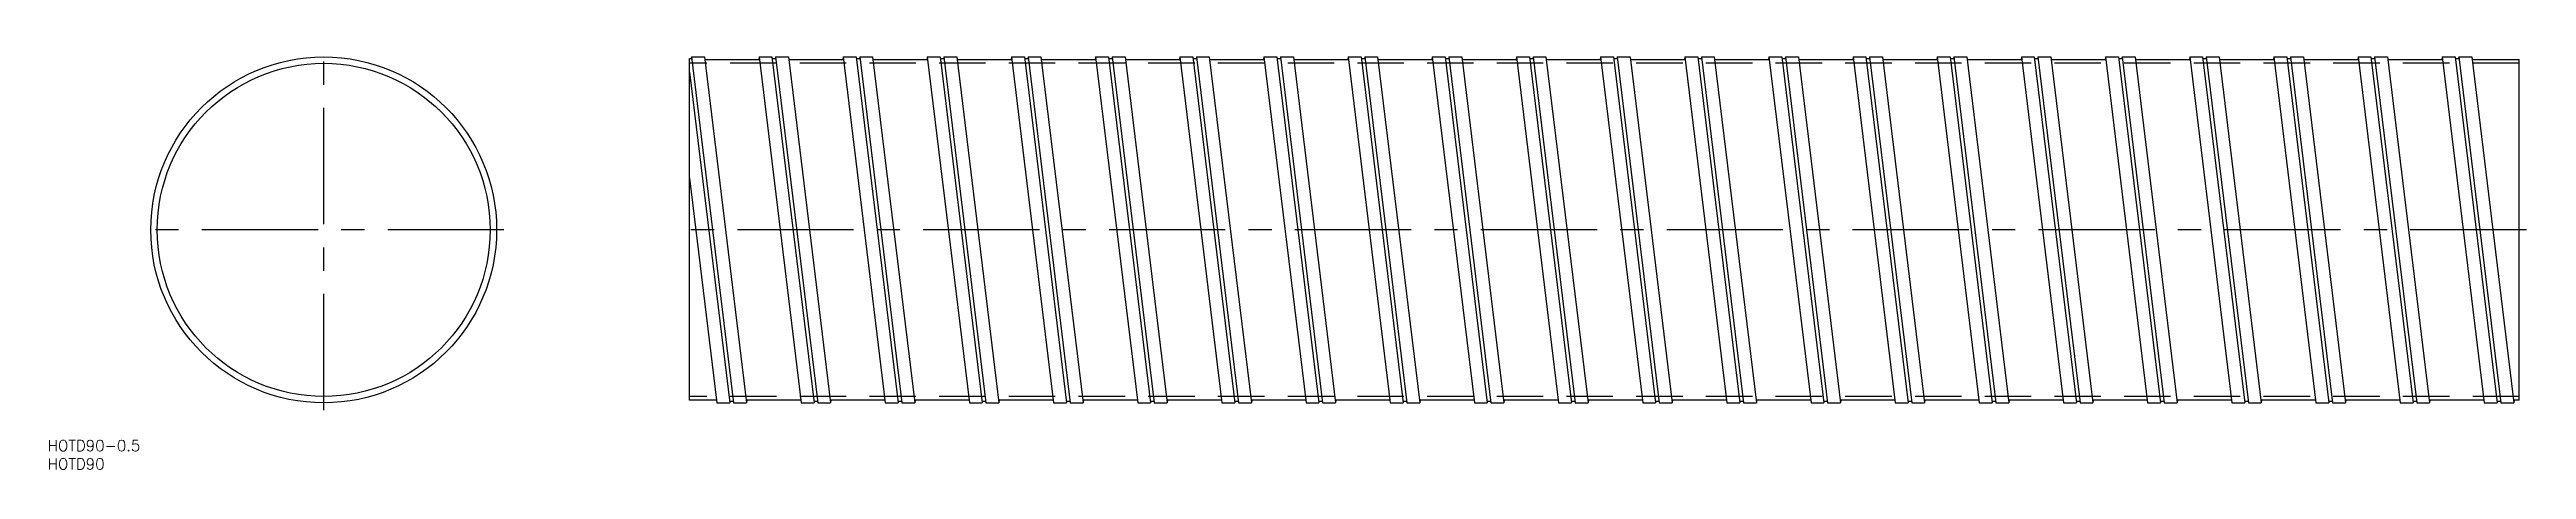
# Model space of a CAD drawing. Extents: x -75 to 602, y -65 to 49.
import ezdxf

# ---------------------------------------------------------------- set-up
doc = ezdxf.new("R2010")
doc.units = 0
doc.linetypes.add('CENTER', pattern=[50.8, 31.75, -6.35, 6.35, -6.35])
doc.linetypes.add('DASHED', pattern=[19.05, 12.7, -6.35])
doc.layers.get('0').update_dxf_attribs({"linetype": 'CONTINUOUS'})
doc.layers.add('CENTER', color=1, linetype='CENTER')
doc.styles.get("Standard").update_dxf_attribs({"font": 'txt.shx', "height": 3, "bigfont": 'bigfont.shx'})

msp = doc.modelspace()

# ---------------------------------------------------------------- linework, layer by layer
at = {"color": 7, "linetype": 'CONTINUOUS'}
for p, q in [((100, -46.5), (100, 46.8)), ((100, 46.8), (100.56, 46.8)), ((100, 43.11), (111, -47.25)), ((100.5, 47.25), (100.45, 46.8)), ((100.5, 47.25), (112, -47.25)), ((100.5, 47.25), (104.03, 47.25)), ((104.03, 47.25), (115.53, -47.25)), ((104.12, 46.5), (119.06, 46.5)), ((118.97, 47.25), (118.88, 46.5)), ((118.97, 47.25), (130.47, -47.25)), ((118.97, 47.25), (122.5, 47.25)), ((122.5, 47.25), (134, -47.25)), ((122.55, 46.8), (123.56, 46.8)), ((123.5, 47.25), (123.45, 46.8)), ((123.5, 47.25), (135, -47.25)), ((123.5, 47.25), (127.03, 47.25)), ((127.03, 47.25), (138.53, -47.25)), ((127.12, 46.5), (142.06, 46.5)), ((141.97, 47.25), (141.88, 46.5)), ((141.97, 47.25), (153.47, -47.25)), ((141.97, 47.25), (145.5, 47.25)), ((145.5, 47.25), (157, -47.25)), ((145.55, 46.8), (146.56, 46.8)), ((146.5, 47.25), (146.45, 46.8)), ((146.5, 47.25), (158, -47.25)), ((146.5, 47.25), (150.03, 47.25)), ((150.03, 47.25), (161.53, -47.25)), ((150.12, 46.5), (165.06, 46.5)), ((164.97, 47.25), (164.88, 46.5)), ((164.97, 47.25), (176.47, -47.25)), ((164.97, 47.25), (168.5, 47.25)), ((168.5, 47.25), (180, -47.25)), ((168.55, 46.8), (169.56, 46.8)), ((169.5, 47.25), (169.45, 46.8)), ((169.5, 47.25), (181, -47.25)), ((169.5, 47.25), (173.03, 47.25)), ((173.03, 47.25), (184.53, -47.25)), ((173.12, 46.5), (188.06, 46.5)), ((187.97, 47.25), (187.88, 46.5)), ((187.97, 47.25), (199.47, -47.25)), ((187.97, 47.25), (191.5, 47.25)), ((191.5, 47.25), (203, -47.25)), ((191.55, 46.8), (192.56, 46.8)), ((192.5, 47.25), (192.45, 46.8)), ((192.5, 47.25), (204, -47.25)), ((192.5, 47.25), (196.03, 47.25)), ((196.03, 47.25), (207.53, -47.25)), ((196.12, 46.5), (211.06, 46.5)), ((210.97, 47.25), (210.88, 46.5)), ((210.97, 47.25), (222.47, -47.25)), ((210.97, 47.25), (214.5, 47.25)), ((214.5, 47.25), (226, -47.25)), ((214.55, 46.8), (215.56, 46.8)), ((215.5, 47.25), (215.45, 46.8)), ((215.5, 47.25), (227, -47.25)), ((215.5, 47.25), (219.03, 47.25)), ((219.03, 47.25), (230.53, -47.25)), ((219.12, 46.5), (234.06, 46.5)), ((233.97, 47.25), (233.88, 46.5)), ((233.97, 47.25), (245.47, -47.25)), ((233.97, 47.25), (237.5, 47.25)), ((237.5, 47.25), (249, -47.25)), ((237.55, 46.8), (238.56, 46.8)), ((238.5, 47.25), (238.45, 46.8)), ((238.5, 47.25), (250, -47.25)), ((238.5, 47.25), (242.03, 47.25)), ((242.03, 47.25), (253.53, -47.25)), ((242.12, 46.5), (257.06, 46.5)), ((256.97, 47.25), (256.88, 46.5)), ((256.97, 47.25), (268.47, -47.25)), ((256.97, 47.25), (260.5, 47.25)), ((260.5, 47.25), (272, -47.25)), ((260.55, 46.8), (261.56, 46.8)), ((261.5, 47.25), (261.45, 46.8)), ((261.5, 47.25), (273, -47.25)), ((261.5, 47.25), (265.03, 47.25)), ((265.03, 47.25), (276.53, -47.25)), ((265.12, 46.5), (280.06, 46.5)), ((279.97, 47.25), (279.88, 46.5)), ((279.97, 47.25), (291.47, -47.25)), ((279.97, 47.25), (283.5, 47.25)), ((283.5, 47.25), (295, -47.25)), ((283.55, 46.8), (284.56, 46.8)), ((284.5, 47.25), (284.45, 46.8)), ((284.5, 47.25), (296, -47.25)), ((284.5, 47.25), (288.03, 47.25)), ((288.03, 47.25), (299.53, -47.25)), ((288.12, 46.5), (303.06, 46.5)), ((302.97, 47.25), (302.88, 46.5)), ((302.97, 47.25), (314.47, -47.25)), ((302.97, 47.25), (306.5, 47.25)), ((306.5, 47.25), (318, -47.25)), ((306.55, 46.8), (307.56, 46.8)), ((307.5, 47.25), (307.45, 46.8)), ((307.5, 47.25), (319, -47.25)), ((307.5, 47.25), (311.03, 47.25)), ((311.03, 47.25), (322.53, -47.25)), ((311.12, 46.5), (326.06, 46.5)), ((325.97, 47.25), (325.88, 46.5)), ((325.97, 47.25), (337.47, -47.25)), ((325.97, 47.25), (329.5, 47.25)), ((329.5, 47.25), (341, -47.25)), ((329.55, 46.8), (330.56, 46.8)), ((330.5, 47.25), (330.45, 46.8)), ((330.5, 47.25), (342, -47.25)), ((330.5, 47.25), (334.03, 47.25)), ((334.03, 47.25), (345.53, -47.25)), ((334.12, 46.5), (349.06, 46.5)), ((348.97, 47.25), (348.88, 46.5)), ((348.97, 47.25), (360.47, -47.25)), ((348.97, 47.25), (352.5, 47.25)), ((352.5, 47.25), (364, -47.25)), ((352.55, 46.8), (353.56, 46.8)), ((353.5, 47.25), (353.45, 46.8)), ((353.5, 47.25), (365, -47.25)), ((353.5, 47.25), (357.03, 47.25)), ((357.03, 47.25), (368.53, -47.25)), ((357.12, 46.5), (372.06, 46.5)), ((371.97, 47.25), (371.88, 46.5)), ((371.97, 47.25), (383.47, -47.25)), ((371.97, 47.25), (375.5, 47.25)), ((375.5, 47.25), (387, -47.25)), ((375.55, 46.8), (376.56, 46.8)), ((376.5, 47.25), (376.45, 46.8)), ((376.5, 47.25), (388, -47.25)), ((376.5, 47.25), (380.03, 47.25)), ((380.03, 47.25), (391.53, -47.25)), ((380.12, 46.5), (395.06, 46.5)), ((394.97, 47.25), (394.88, 46.5)), ((394.97, 47.25), (406.47, -47.25)), ((394.97, 47.25), (398.5, 47.25)), ((398.5, 47.25), (410, -47.25)), ((398.55, 46.8), (399.56, 46.8)), ((399.5, 47.25), (399.45, 46.8)), ((399.5, 47.25), (411, -47.25)), ((399.5, 47.25), (403.03, 47.25)), ((403.03, 47.25), (414.53, -47.25)), ((403.12, 46.5), (418.06, 46.5)), ((417.97, 47.25), (417.88, 46.5)), ((417.97, 47.25), (429.47, -47.25)), ((417.97, 47.25), (421.5, 47.25)), ((421.5, 47.25), (433, -47.25)), ((421.55, 46.8), (422.56, 46.8)), ((422.5, 47.25), (422.45, 46.8)), ((422.5, 47.25), (434, -47.25)), ((422.5, 47.25), (426.03, 47.25)), ((426.03, 47.25), (437.53, -47.25)), ((426.12, 46.5), (441.06, 46.5)), ((440.97, 47.25), (440.88, 46.5)), ((440.97, 47.25), (452.47, -47.25)), ((440.97, 47.25), (444.5, 47.25)), ((444.5, 47.25), (456, -47.25)), ((444.55, 46.8), (445.56, 46.8)), ((445.5, 47.25), (445.45, 46.8)), ((445.5, 47.25), (457, -47.25)), ((445.5, 47.25), (449.03, 47.25)), ((449.03, 47.25), (460.53, -47.25)), ((449.12, 46.5), (464.06, 46.5)), ((463.97, 47.25), (463.88, 46.5)), ((463.97, 47.25), (475.47, -47.25)), ((463.97, 47.25), (467.5, 47.25)), ((467.5, 47.25), (479, -47.25)), ((467.55, 46.8), (468.56, 46.8)), ((468.5, 47.25), (468.45, 46.8)), ((468.5, 47.25), (480, -47.25)), ((468.5, 47.25), (472.03, 47.25)), ((472.03, 47.25), (483.53, -47.25)), ((472.12, 46.5), (487.06, 46.5)), ((486.97, 47.25), (486.88, 46.5)), ((486.97, 47.25), (498.47, -47.25)), ((486.97, 47.25), (490.5, 47.25)), ((490.5, 47.25), (502, -47.25)), ((490.55, 46.8), (491.56, 46.8)), ((491.5, 47.25), (491.45, 46.8)), ((491.5, 47.25), (503, -47.25)), ((491.5, 47.25), (495.03, 47.25)), ((495.03, 47.25), (506.53, -47.25)), ((495.12, 46.5), (510.06, 46.5)), ((509.97, 47.25), (509.88, 46.5)), ((509.97, 47.25), (513.5, 47.25)), ((509.97, 47.25), (521.47, -47.25)), ((513.5, 47.25), (525, -47.25)), ((513.55, 46.8), (514.56, 46.8)), ((514.5, 47.25), (514.45, 46.8)), ((514.5, 47.25), (526, -47.25)), ((514.5, 47.25), (518.03, 47.25)), ((518.03, 47.25), (529.53, -47.25)), ((518.12, 46.5), (533.06, 46.5)), ((532.97, 47.25), (532.88, 46.5)), ((532.97, 47.25), (544.47, -47.25)), ((532.97, 47.25), (536.5, 47.25)), ((536.5, 47.25), (548, -47.25)), ((536.55, 46.8), (537.56, 46.8)), ((537.5, 47.25), (537.45, 46.8)), ((537.5, 47.25), (549, -47.25)), ((537.5, 47.25), (541.03, 47.25)), ((541.03, 47.25), (552.53, -47.25)), ((541.12, 46.5), (556.06, 46.5)), ((555.97, 47.25), (555.88, 46.5)), ((555.97, 47.25), (567.47, -47.25)), ((555.97, 47.25), (559.5, 47.25)), ((559.5, 47.25), (571, -47.25)), ((559.55, 46.8), (560.56, 46.8)), ((560.5, 47.25), (560.45, 46.8)), ((560.5, 47.25), (572, -47.25)), ((560.5, 47.25), (564.03, 47.25)), ((564.03, 47.25), (575.53, -47.25)), ((564.12, 46.5), (579.06, 46.5)), ((578.97, 47.25), (578.88, 46.5)), ((578.97, 47.25), (590.47, -47.25)), ((578.97, 47.25), (582.5, 47.25)), ((582.5, 47.25), (594, -47.25)), ((582.55, 46.8), (583.56, 46.8)), ((583.5, 47.25), (583.45, 46.8)), ((583.5, 47.25), (595, -47.25)), ((583.5, 47.25), (587.03, 47.25)), ((587.03, 47.25), (598.53, -47.25)), ((587.12, 46.5), (600, 46.5)), ((600, -46.5), (600, 46.5)), ((100, 14.14), (107.47, -47.25)), ((107.38, -46.5), (100, -46.5)), ((107.47, -47.25), (111, -47.25)), ((110.94, -46.8), (111.95, -46.8)), ((111.05, -46.8), (111, -47.25)), ((112, -47.25), (115.53, -47.25)), ((130.38, -46.5), (115.44, -46.5)), ((115.62, -46.5), (115.53, -47.25)), ((130.47, -47.25), (134, -47.25)), ((133.94, -46.8), (134.95, -46.8)), ((134.05, -46.8), (134, -47.25)), ((135, -47.25), (138.53, -47.25)), ((153.38, -46.5), (138.44, -46.5)), ((138.62, -46.5), (138.53, -47.25)), ((153.47, -47.25), (157, -47.25)), ((156.94, -46.8), (157.95, -46.8)), ((157.05, -46.8), (157, -47.25)), ((158, -47.25), (161.53, -47.25)), ((176.38, -46.5), (161.44, -46.5)), ((161.62, -46.5), (161.53, -47.25)), ((176.47, -47.25), (180, -47.25)), ((179.94, -46.8), (180.95, -46.8)), ((180.05, -46.8), (180, -47.25)), ((181, -47.25), (184.53, -47.25)), ((199.38, -46.5), (184.44, -46.5)), ((184.62, -46.5), (184.53, -47.25)), ((199.47, -47.25), (203, -47.25)), ((202.94, -46.8), (203.95, -46.8)), ((203.05, -46.8), (203, -47.25)), ((204, -47.25), (207.53, -47.25)), ((222.38, -46.5), (207.44, -46.5)), ((207.62, -46.5), (207.53, -47.25)), ((222.47, -47.25), (226, -47.25)), ((225.94, -46.8), (226.95, -46.8)), ((226.05, -46.8), (226, -47.25)), ((227, -47.25), (230.53, -47.25)), ((245.38, -46.5), (230.44, -46.5)), ((230.62, -46.5), (230.53, -47.25)), ((245.47, -47.25), (249, -47.25)), ((248.94, -46.8), (249.95, -46.8)), ((249.05, -46.8), (249, -47.25)), ((250, -47.25), (253.53, -47.25)), ((268.38, -46.5), (253.44, -46.5)), ((253.62, -46.5), (253.53, -47.25)), ((268.47, -47.25), (272, -47.25)), ((271.94, -46.8), (272.95, -46.8)), ((272.05, -46.8), (272, -47.25)), ((273, -47.25), (276.53, -47.25)), ((291.38, -46.5), (276.44, -46.5)), ((276.62, -46.5), (276.53, -47.25)), ((291.47, -47.25), (295, -47.25)), ((294.94, -46.8), (295.95, -46.8)), ((295.05, -46.8), (295, -47.25)), ((296, -47.25), (299.53, -47.25)), ((314.38, -46.5), (299.44, -46.5)), ((299.62, -46.5), (299.53, -47.25)), ((314.47, -47.25), (318, -47.25)), ((317.94, -46.8), (318.95, -46.8)), ((318.05, -46.8), (318, -47.25)), ((319, -47.25), (322.53, -47.25)), ((337.38, -46.5), (322.44, -46.5)), ((322.62, -46.5), (322.53, -47.25)), ((337.47, -47.25), (341, -47.25)), ((340.94, -46.8), (341.95, -46.8)), ((341.05, -46.8), (341, -47.25)), ((342, -47.25), (345.53, -47.25)), ((360.38, -46.5), (345.44, -46.5)), ((345.62, -46.5), (345.53, -47.25)), ((360.47, -47.25), (364, -47.25)), ((363.94, -46.8), (364.95, -46.8)), ((364.05, -46.8), (364, -47.25)), ((365, -47.25), (368.53, -47.25)), ((383.38, -46.5), (368.44, -46.5)), ((368.62, -46.5), (368.53, -47.25)), ((383.47, -47.25), (387, -47.25)), ((386.94, -46.8), (387.95, -46.8)), ((387.05, -46.8), (387, -47.25)), ((388, -47.25), (391.53, -47.25)), ((406.38, -46.5), (391.44, -46.5)), ((391.62, -46.5), (391.53, -47.25)), ((406.47, -47.25), (410, -47.25)), ((409.94, -46.8), (410.95, -46.8)), ((410.05, -46.8), (410, -47.25)), ((411, -47.25), (414.53, -47.25)), ((429.38, -46.5), (414.44, -46.5)), ((414.62, -46.5), (414.53, -47.25)), ((429.47, -47.25), (433, -47.25)), ((432.94, -46.8), (433.95, -46.8)), ((433.05, -46.8), (433, -47.25)), ((434, -47.25), (437.53, -47.25)), ((452.38, -46.5), (437.44, -46.5)), ((437.62, -46.5), (437.53, -47.25)), ((452.47, -47.25), (456, -47.25)), ((455.94, -46.8), (456.95, -46.8)), ((456.05, -46.8), (456, -47.25)), ((457, -47.25), (460.53, -47.25)), ((475.38, -46.5), (460.44, -46.5)), ((460.62, -46.5), (460.53, -47.25)), ((475.47, -47.25), (479, -47.25)), ((478.94, -46.8), (479.95, -46.8)), ((479.05, -46.8), (479, -47.25)), ((480, -47.25), (483.53, -47.25)), ((498.38, -46.5), (483.44, -46.5)), ((483.62, -46.5), (483.53, -47.25)), ((498.47, -47.25), (502, -47.25)), ((501.94, -46.8), (502.95, -46.8)), ((502.05, -46.8), (502, -47.25)), ((503, -47.25), (506.53, -47.25)), ((521.38, -46.5), (506.44, -46.5)), ((506.62, -46.5), (506.53, -47.25)), ((521.47, -47.25), (525, -47.25)), ((524.94, -46.8), (525.95, -46.8)), ((525.05, -46.8), (525, -47.25)), ((526, -47.25), (529.53, -47.25)), ((544.38, -46.5), (529.44, -46.5)), ((529.62, -46.5), (529.53, -47.25)), ((544.47, -47.25), (548, -47.25)), ((547.94, -46.8), (548.95, -46.8)), ((548.05, -46.8), (548, -47.25)), ((549, -47.25), (552.53, -47.25)), ((567.38, -46.5), (552.44, -46.5)), ((552.62, -46.5), (552.53, -47.25)), ((567.47, -47.25), (571, -47.25)), ((570.94, -46.8), (571.95, -46.8)), ((571.05, -46.8), (571, -47.25)), ((572, -47.25), (575.53, -47.25)), ((590.38, -46.5), (575.44, -46.5)), ((575.62, -46.5), (575.53, -47.25)), ((590.47, -47.25), (594, -47.25)), ((593.94, -46.8), (594.95, -46.8)), ((594.05, -46.8), (594, -47.25)), ((595, -47.25), (598.53, -47.25)), ((600, -46.5), (598.44, -46.5)), ((598.62, -46.5), (598.53, -47.25))]:
    msp.add_line(p, q, dxfattribs=at)
at = {"color": 3, "linetype": 'DASHED'}
for p, q in [((600, 45.5), (100, 45.5)), ((600, -45.5), (100, -45.5))]:
    msp.add_line(p, q, dxfattribs=at)
at = {"color": 7, "linetype": 'CONTINUOUS'}
for radius in [47.25, 45.5]:
    msp.add_circle((0, 0), radius, dxfattribs=at)
at = {"layer": 'CENTER', "color": 1, "linetype": 'CENTER'}
for p, q in [((0, -49.25), (0, 49.25)), ((49.25, 0), (-49.25, 0)), ((602, 0), (98, 0))]:
    msp.add_line(p, q, dxfattribs=at)

# ---------------------------------------------------------------- texts
at = {"color": 7, "linetype": 'CONTINUOUS'}
for s, p in [('HOTD90-0.5', (-75.44, -60.43)), ('HOTD90', (-75.44, -65.43))]:
    msp.add_text(s, height=3, dxfattribs=at).set_placement(p)

doc.saveas('drawing.dxf')
